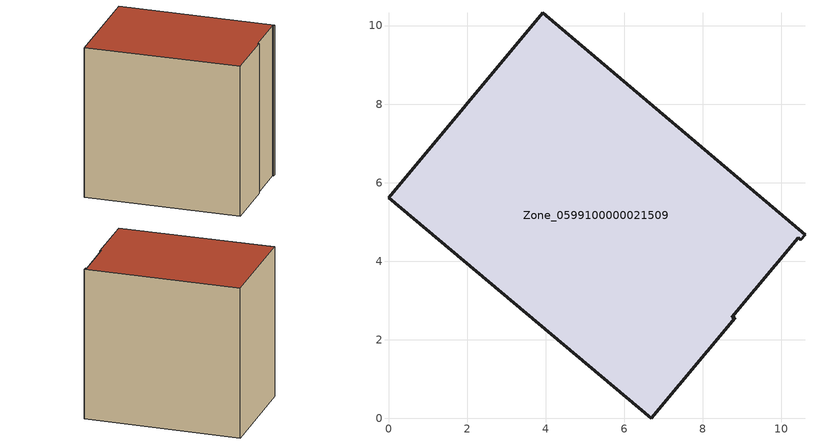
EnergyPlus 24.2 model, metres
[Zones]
Zone_0599100000021509
 floor ground (C_G): 10.49,4.54 10.43,4.59 8.74,2.57 8.83,2.56 6.69,0 0,5.61 3.93,10.33 10.6,4.68 z0
 wall outside (C_F): 10.49,4.54 10.6,4.68 3.93,10.33 0,5.61 6.69,0 8.83,2.56 8.74,2.57 10.43,4.59 10.49,4.54 z0:8.61
 roof outside (C_R): 10.43,4.59 10.49,4.54 10.6,4.68 3.93,10.33 0,5.61 6.69,0 8.83,2.56 8.74,2.57 z8.61
[BUILDING]
Pand.0599100000021509: North Axis=0; Terrain=City; Loads Convergence Tolerance Value=0.04; Temperature Convergence Tolerance Value=0.4; Solar Distribution=FullExterior; Maximum Number of Warmup Days=25; Minimum Number of Warmup Days=1
[Site:Location]
Rotterdam.The.Hague.AP_ZH_NLD Design_Conditions: Latitude=51.96; Longitude=4.45; Time Zone=1; Elevation=-4.5
[SITE:GROUNDTEMPERATURE:BUILDINGSURFACE]
18, 18, 18, 18, 18, 18, 18, 18, 18, 18, 18, 18
[MATERIAL] Thermal Absorptance=0.9; Solar Absorptance=0.7; Visible Absorptance=0.7
Name | Roughness | Thickness | Conductivity | Density | Specific Heat
G.TI.1946-1964 | MediumSmooth | 0.15 | 1 | 540 | 1210
F.TI.1946-1964 | Rough | 0.3 | 0.857143 | 1920 | 840
R.TI.1946-1964 | MediumRough | 0.2 | 0.277778 | 1500 | 1000
[CONSTRUCTION]
C_G: G.TI.1946-1964
C_F: F.TI.1946-1964
C_R: R.TI.1946-1964
[ZONE]
Zone_0599100000021509: Type=1; Multiplier=1; Ceiling Height=Autocalculate; Volume=Autocalculate; Floor Area=autocalculate; Part of Total Floor Area=Yes
[ZONEINFILTRATION:DESIGNFLOWRATE]
Infil_Zone_0599100000021509: Zone or ZoneList or Space or SpaceList=Zone_0599100000021509; Schedule=AlwaysOn; Design Flow Rate Calculation Method=Flow/Area; Flow Rate per Floor Area=0.003; Constant Term Coefficient=1; Temperature Term Coefficient=0; Velocity Term Coefficient=0; Velocity Squared Term Coefficient=0
[HVACTEMPLATE:ZONE:IDEALLOADSAIRSYSTEM]
Zone_0599100000021509: Maximum Heating Supply Air Temperature=50; Minimum Cooling Supply Air Temperature=13; Maximum Heating Supply Air Humidity Ratio=0.0156; Minimum Cooling Supply Air Humidity Ratio=0.0077; Heating Limit=NoLimit; Cooling Limit=NoLimit; Dehumidification Control Type=ConstantSensibleHeatRatio; Cooling Sensible Heat Ratio=0.7; Dehumidification Setpoint=60; Humidification Control Type=None; Humidification Setpoint=30; Outdoor Air Method=None; Outdoor Air Flow Rate per Person=0.00944; Outdoor Air Flow Rate per Zone Floor Area=0; Outdoor Air Flow Rate per Zone=0; Demand Controlled Ventilation Type=None; Outdoor Air Economizer Type=NoEconomizer; Heat Recovery Type=None; Sensible Heat Recovery Effectiveness=0.7; Latent Heat Recovery Effectiveness=0.65
[ZONECONTROL:THERMOSTAT]
ThermostatControl_Zone_0599100000021509: Zone or ZoneList=Zone_0599100000021509; Control Type Schedule=DualSetpointControlType; Control 1=Thermostat_Zone_0599100000021509; Temperature Difference Between Cutout And Setpoint=0
[THERMOSTATSETPOINT:DUALSETPOINT]
Thermostat_Zone_0599100000021509: Heating Setpoint Temperature Schedule=HeatingSetpoint_Zone_0599100000021509; Cooling Setpoint Temperature Schedule=CoolingSetpoint_Zone_0599100000021509
[SCHEDULE:COMPACT]
HeatingSetpoint_Zone_0599100000021509: Through: 12/31, For: AllDays, Until: 24:00, 21
CoolingSetpoint_Zone_0599100000021509: Through: 12/31, For: AllDays, Until: 24:00, 24
DualSetpointControlType: Through: 12/31, For: AllDays, Until: 24:00, 4
AlwaysOn: Through: 12/31, For: AllDays, Until: 24:00, 1
